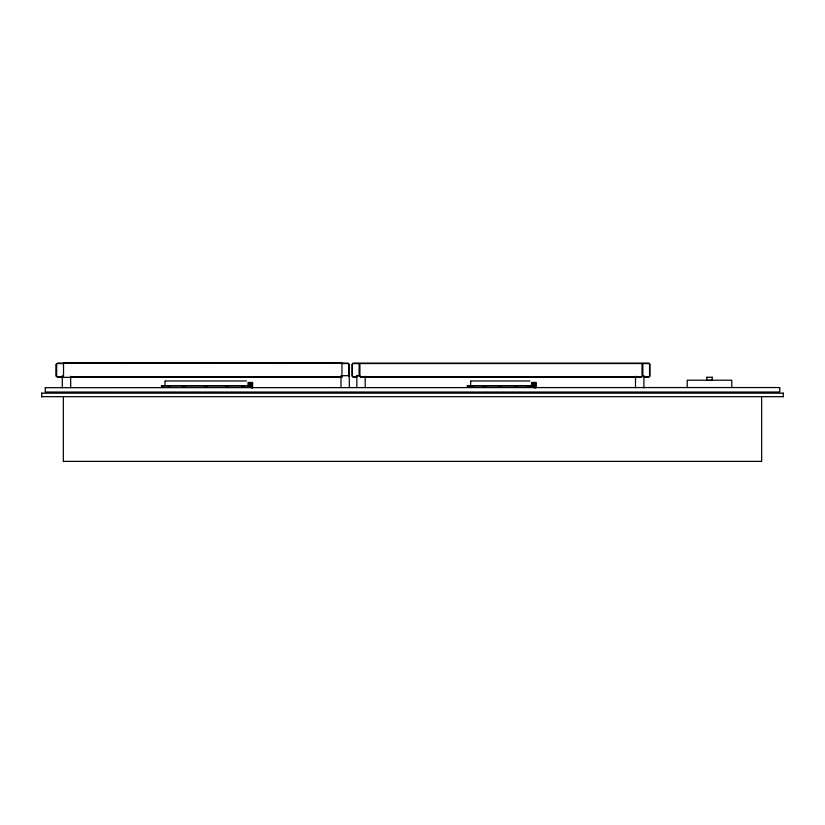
<?xml version="1.0" encoding="UTF-8"?>
<svg xmlns="http://www.w3.org/2000/svg" width="825" height="825" viewBox="0 0 825 825"><rect width="100%" height="100%" fill="white"/><g stroke="black" fill="none" stroke-linecap="round" stroke-linejoin="round"><path stroke-width="1.24" d="M779.749 387.544L779.749 392.164M45.251 387.544L45.251 392.164M62.298 375.633L62.298 387.75M161.978 385.595L161.978 386.76M167.712 385.595L167.712 386.76M183.387 385.595L183.387 386.76M204.796 385.595L204.796 386.76M226.205 385.595L226.205 386.76M241.88 385.595L241.88 386.76M247.613 385.595L247.613 386.76M356.823 375.633L356.823 387.75M467.641 385.595L467.641 386.76M471.89 385.595L471.89 386.76M483.481 385.595L483.481 386.76M499.321 385.595L499.321 386.76M515.161 385.595L515.161 386.76M526.752 385.595L526.752 386.76M531.001 385.595L531.001 386.76M706.819 377.149L706.819 380.531M712.181 380.531L712.181 377.149M761.661 461.567L761.661 397.65M352.976 363.144L359.844 363.144L359.287 364.114L359.287 376.241M485.564 386.76L485.564 385.595M63.669 363.557L64.082 363.144L57.214 363.144M41.755 396.897L41.982 396.67A4.135 2.929 -90 0 1 41.982 393.185L41.755 392.958M127.04 363.557L127.999 363M63.339 461.567L63.339 397.65M164.062 386.76L164.062 385.595M169.795 386.76L169.795 385.595M201.774 363.557L202.744 363M206.879 386.76L206.879 385.595M247.644 385.626L249.697 385.595M275.54 363.557L276.499 363M334.682 363.557L335.651 363M341.096 375.746L349.377 375.633M469.724 386.76L469.724 385.595M473.973 386.76L473.973 385.595M501.404 386.76L501.404 385.595M517.244 386.76L517.244 385.595M531.032 385.626L533.084 385.595M643.902 387.75L643.902 375.633M783.245 396.897L783.018 396.67A4.135 2.929 -90 0 0 783.018 393.185L783.245 392.958M45.385 387.678L779.048 387.544L779.749 388.245M41.982 393.185L783.018 393.185M162.009 385.626L164.031 385.626M356.936 375.746L359.824 375.633M779.048 392.164L779.615 392.03L45.385 392.03M761.465 461.371L63.535 461.371M467.672 385.626L469.693 385.626M706.953 377.283L712.047 377.283M712.047 380.397L706.953 380.397M783.018 396.67L41.982 396.67M64.639 363.144L340.849 363.144M348.274 363.144L341.406 363.144L341.818 363.557M360.401 363.144L641.561 363.144M648.986 363.144L642.118 363.144L642.675 364.114L642.675 376.241M57.214 363.557L63.525 363.557M341.963 363.557L348.274 363.557M352.976 363.557L359.432 363.557M360.401 363.557L641.561 363.557M642.531 363.557L648.986 363.557M57.214 376.798L62.597 376.798M340.849 376.798L70.393 377.211L340.849 377.211M352.976 376.798L357.287 376.798M360.401 376.798L641.561 376.798M643.603 376.798L648.986 376.798M57.214 377.211L62.267 377.211M352.976 377.211L356.41 377.211M360.401 377.211L641.561 377.211M644.408 377.211L648.986 377.211M687.359 380.212L731.641 380.212M165.134 380.954L246.541 380.954M470.797 380.954L529.928 380.954M248.294 382.439L252.481 382.439M531.682 382.439L535.868 382.439M165.134 385.636L246.541 385.636M470.797 385.636L529.928 385.636M161.174 385.904L250.501 385.904M466.837 385.904L533.888 385.904M283.676 363L284.635 363.557L284.233 363.155M335.651 377.355L334.682 376.798M208.931 363L209.901 363.557M135.176 363L136.135 363.557L135.733 363.155M69.836 363L70.806 363.557M533.053 385.626L533.084 386.76M528.804 385.626L528.835 386.76M349.264 375.746L349.377 387.75M249.666 385.626L249.697 386.76M243.932 385.626L243.963 386.76M228.257 385.626L228.288 386.76M185.439 385.626L185.47 386.76M731.775 380.521L731.775 387.554M687.225 380.521L687.225 387.554M649.956 364.114L649.956 376.241M649.543 364.114L649.543 376.241M642.531 364.114L642.531 376.241M642.118 364.114L642.118 376.241M635.508 376.241L635.508 387.75M536.002 382.748L536.002 387.894M535.703 382.748L535.703 387.894M534.889 382.748L534.889 387.894M533.775 382.748L533.775 387.894M532.661 382.748L532.661 386.616M531.847 382.748L531.847 385.327M531.548 382.748L531.548 386.616M470.662 381.263L470.662 385.327M365.217 376.241L365.217 387.75M359.844 364.114L359.844 376.241M359.432 364.114L359.432 376.241M352.419 364.114L352.419 376.241M352.007 364.114L352.007 376.241M349.243 364.114L349.243 376.241M348.831 364.114L348.831 376.241M340.983 376.241L340.983 387.75M252.615 382.748L252.615 387.894M252.316 382.748L252.316 387.894M251.501 382.748L251.501 387.894M250.388 382.748L250.388 386.616M249.274 382.748L249.274 385.327M248.459 382.748L248.459 385.327M248.16 382.748L248.16 385.327M165 381.263L165 385.327M70.692 376.241L70.692 387.75M56.657 364.114L56.657 376.241M56.244 364.114L56.244 376.241L56.244 364.114M341.963 363L63.525 363L63.525 377.355L341.963 377.355L341.963 363"/></g></svg>
